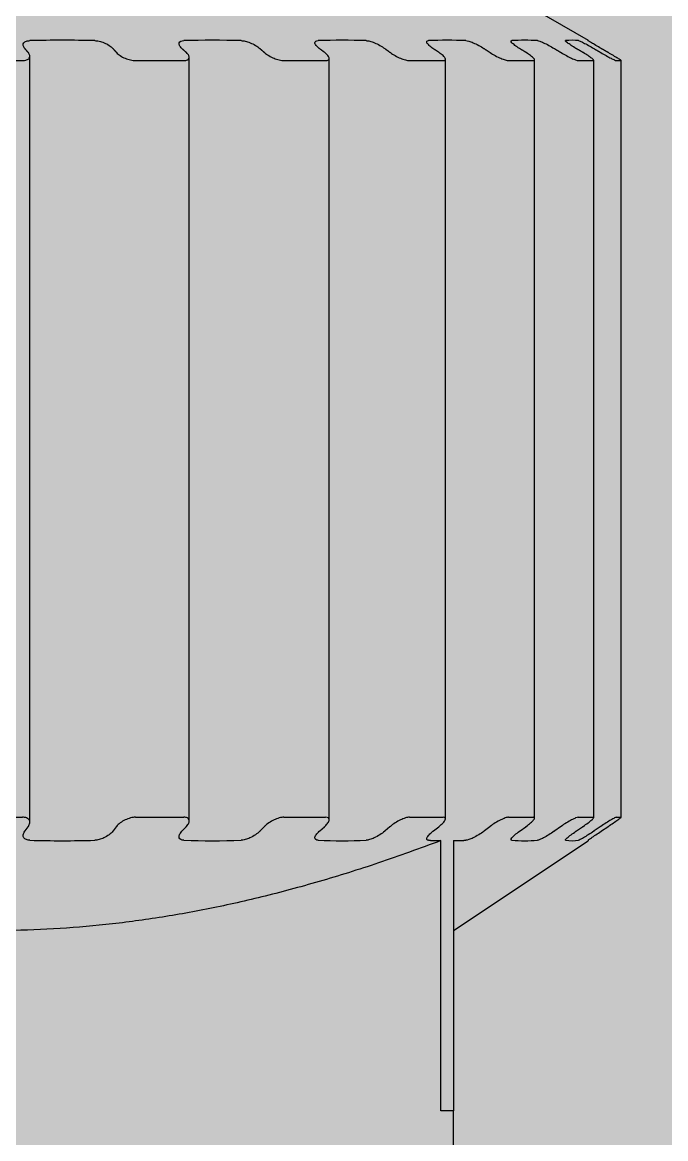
# Model space of a CAD drawing. Extents: x -18489 to 27370, y -8745 to 11880.
# Drawn here: x -16956.272 to -16955.326, y 2576.556 to 2578.197 of the extents above; entities that cross this region are included whole.
import ezdxf

# ---------------------------------------------------------------- set-up
doc = ezdxf.new("R2010")
doc.units = 0
doc.header["$LTSCALE"] = 100
for name, color, linetype in [('188K-SM-03-F10-MECH-EQ-Y2257103$0$0 Xref', 8, 'Continuous'), ('188K-SM-03-F10-MECH-EQ-Y2257103$0$M-EQU-FOUNDATION', 8, 'Continuous'), ('188K-SM-03-F10-MECH-EQ-Y2257103$0$Micron CUP L10 HVAC EQU$0$M-MECH-EQU', 136, 'Continuous'), ('188K-SM-03-F10-MECH-EQ-Y2257103$0$Micron CUP L10 HVAC EQU$0$M-PHASE1 AREA', 252, 'Continuous')]:
    doc.layers.add(name, color=color, linetype=linetype)
pattern_1 = [(50, (4473.52, 709.2), (54.6554, -4.78173), [5.715, -62.865]), (355, (4473.52, 709.2), (-10.57303, 57.31705), [4.572, -50.29218]), (100.45144, (4478.076, 708.8), (44.08237, 52.53533), [4.857, -53.42707]), (46.1842, (4473.52, 724.44), (81.32371, -12.6127), [8.5725, -94.2975]), (96.63556, (4480.3, 723.39), (71.22124, 74.22784), [7.2855, -80.14068]), (351.18415, (4473.52, 724.44), (71.22124, 74.22784), [6.858, -75.43792]), (21, (4481.14, 720.63), (45.48432, -30.67956), [5.715, -62.865]), (326, (4481.14, 720.63), (18.54061, 55.25639), [4.572, -50.292]), (71.45144, (4484.93, 718.07), (64.02493, 24.57683), [4.857, -53.42698]), (37.5, (4473.521, 709.2), (0.926581, 25.366512), [0, -49.6824, 0, -51.054, 0, -50.4825]), (7.5, (4473.52, 709.2), (20.0459, 30.054172), [0, -29.1084, 0, -48.5394, 0, -19.2405]), (327.5, (4456.529, 709.2), (40.677179, -1.718623), [0, -19.05, 0, -59.436, 0, -78.867]), (317.5, (4448.91, 709.2), (44.438754, 7.62795), [0, -24.765, 0, -39.4716, 0, -56.007])]

# ---------------------------------------------------------------- blocks, each defined once
blk = doc.blocks.new('188K-SM-03-F10-MECH-EQ-Y2257103$0$Micron CUP L10 HVAC EQU$0$A$C0c53ceb0')
at = {"layer": '188K-SM-03-F10-MECH-EQ-Y2257103$0$Micron CUP L10 HVAC EQU$0$M-PHASE1 AREA'}
for p, q in [((-8123.89249, 16608.10822), (-8122.91107, 16607.5416)), ((-8122.91107, 16607.53597), (-8122.91107, 16607.5416)), ((-8132.01783, 16607.24307), (-8131.23267, 16607.24307)), ((-8131.12219, 16596.04737), (-8131.12219, 16607.30628)), ((-8129.56808, 16607.24307), (-8128.85842, 16607.24307)), ((-8128.77762, 16596.06703), (-8128.77762, 16607.28926)), ((-8127.386, 16607.24307), (-8126.77341, 16607.24307)), ((-8126.71867, 16596.08426), (-8126.71867, 16607.27433)), ((-8125.53791, 16607.24307), (-8125.041, 16607.24307)), ((-8125.00791, 16596.09855), (-8125.00791, 16607.26195)), ((-8124.07995, 16607.24307), (-8123.71382, 16607.24307)), ((-8123.69732, 16596.10949), (-8123.69732, 16607.25248)), ((-8123.05642, 16607.24307), (-8122.8322, 16607.24307)), ((-8122.82672, 16596.11675), (-8122.82672, 16607.24619)), ((-8122.49843, 16607.24307), (-8122.42292, 16607.24307)), ((-8122.42256, 16596.12012), (-8122.42256, 16607.24328)), ((-8132.01783, 16596.12036), (-8131.23267, 16596.12036)), ((-8129.56808, 16596.12036), (-8128.85842, 16596.12036)), ((-8127.386, 16596.12036), (-8126.77341, 16596.12036)), ((-8125.53791, 16596.12036), (-8125.041, 16596.12036)), ((-8124.07995, 16596.12036), (-8123.71382, 16596.12036)), ((-8123.05642, 16596.12036), (-8122.8322, 16596.12036)), ((-8122.49843, 16596.12036), (-8122.42292, 16596.12036)), ((-8131.19341, 16595.92078), (-8131.14895, 16595.97999)), ((-8129.85123, 16595.97999), (-8129.89569, 16595.92078)), ((-8128.88151, 16595.92078), (-8128.82436, 16595.97999)), ((-8127.67645, 16595.97999), (-8127.73361, 16595.92078)), ((-8126.85815, 16595.92078), (-8126.79004, 16595.97999)), ((-8125.82684, 16595.97999), (-8125.89495, 16595.92078)), ((-8125.18481, 16595.92078), (-8125.10781, 16595.97999)), ((-8124.35857, 16595.97999), (-8124.43557, 16595.92078)), ((-8123.91234, 16595.92078), (-8123.82879, 16595.97999)), ((-8123.31628, 16595.97999), (-8123.39982, 16595.92078)), ((-8123.07939, 16595.92078), (-8122.99183, 16595.97999)), ((-8122.73162, 16595.97999), (-8122.81918, 16595.92078)), ((-8122.71127, 16595.92078), (-8122.62236, 16595.97999)), ((-8125.07497, 16591.80473), (-8125.07497, 16595.77637)), ((-8124.89148, 16595.77637), (-8124.89148, 16591.80473)), ((-8124.89148, 16594.45538), (-8122.91107, 16595.77565)), ((-8122.91107, 16595.78215), (-8122.91107, 16595.77565)), ((-8124.89148, 16591.80473), (-8125.07497, 16591.80473)), ((-8124.89148, 16582.34008), (-8124.89148, 16591.80473))]:
    blk.add_line(p, q, dxfattribs=at)
for centre, major_axis, ratio, start_param, end_param in [((-8130.64434, 16580.74125), (-0.00042, 26.80035), 0.8660254, 6.26266899, 6.30367459), ((-8128.43585, 16580.74125), (-0.00033, 26.80035), 0.76604444, 6.26267321, 6.30367881), ((-8126.52944, 16580.74125), (-0.00027, 26.80035), 0.64278761, 6.26267596, 6.30368156), ((-8124.98304, 16580.74125), (-0.00024, 26.80035), 0.5, 6.262678, 6.3036836), ((-8123.84363, 16580.74125), (-0.00022, 26.80035), 0.34202014, 6.26267967, 6.30368527), ((-8123.14584, 16580.74125), (-0.00021, 26.80035), 0.17364818, 6.26268113, 6.30368673), ((-8130.64433, 16618.98619), (-0.00048, -23.21054), 0.8660254, 6.25952879, 6.30687754), ((-8128.43583, 16618.98619), (-0.00037, -23.21054), 0.76604444, 6.25952322, 6.30687197), ((-8126.52942, 16618.98619), (-0.00031, -23.21054), 0.64278761, 6.25951958, 6.30686834), ((-8123.8436, 16618.98619), (-0.00025, -23.21054), 0.34202014, 6.25951468, 6.30686344), ((-8123.14581, 16618.98619), (-0.00024, -23.21054), 0.17364818, 6.25951275, 6.3068615)]:
    blk.add_ellipse(centre, major_axis=major_axis, ratio=ratio, start_param=start_param, end_param=end_param, dxfattribs=at)
for points, knots in [([(-8131.19341, 16607.41591), (-8131.19501, 16607.41776), (-8131.19654, 16607.4196), (-8131.19799, 16607.42142), (-8131.20948, 16607.43591), (-8131.21742, 16607.4515), (-8131.2217, 16607.48053), (-8131.21806, 16607.49398), (-8131.20183, 16607.51381), (-8131.18962, 16607.52207), (-8131.15824, 16607.53265), (-8131.13983, 16607.53548), (-8131.12028, 16607.53597)], [0.1289552603, 0.1289552603, 0.1289552603, 0.1289552603, 0.1300488787, 0.1300488787, 0.1300488787, 0.1387509732, 0.1387509732, 0.1474530678, 0.1474530678, 0.1548720794, 0.1548720794, 0.1615934291, 0.1615934291, 0.1615934291, 0.1615934291]), ([(-8130.16861, 16607.53597), (-8130.14902, 16607.53548), (-8130.12661, 16607.53265), (-8130.0787, 16607.52207), (-8130.05311, 16607.51381), (-8130.00414, 16607.49398), (-8129.97798, 16607.48053), (-8129.93302, 16607.4515), (-8129.91423, 16607.43591), (-8129.89895, 16607.41959), (-8129.89728, 16607.41775), (-8129.89628, 16607.41589)], [0.0329398741, 0.0329398741, 0.0329398741, 0.0329398741, 0.0396612238, 0.0396612238, 0.0470802354, 0.0470802354, 0.0557823299, 0.0557823299, 0.0644844245, 0.0644844245, 0.0655817402, 0.0655817402, 0.0655817402, 0.0655817402]), ([(-8128.88151, 16607.41591), (-8128.88357, 16607.41776), (-8128.88556, 16607.4196), (-8128.88747, 16607.42142), (-8128.90267, 16607.43591), (-8128.91505, 16607.4515), (-8128.9287, 16607.48053), (-8128.93001, 16607.49398), (-8128.92221, 16607.51381), (-8128.9141, 16607.52207), (-8128.88965, 16607.53265), (-8128.87417, 16607.53548), (-8128.85688, 16607.53597)], [0.1289552603, 0.1289552603, 0.1289552603, 0.1289552603, 0.1300488787, 0.1300488787, 0.1300488787, 0.1387509732, 0.1387509732, 0.1474530678, 0.1474530678, 0.1548720794, 0.1548720794, 0.1615934291, 0.1615934291, 0.1615934291, 0.1615934291]), ([(-8128.01509, 16607.53597), (-8127.99775, 16607.53548), (-8127.97712, 16607.53265), (-8127.93142, 16607.52207), (-8127.90611, 16607.51381), (-8127.85623, 16607.49398), (-8127.82858, 16607.48053), (-8127.77893, 16607.4515), (-8127.75695, 16607.43591), (-8127.73777, 16607.41959), (-8127.73566, 16607.41775), (-8127.73412, 16607.41589)], [0.0329398741, 0.0329398741, 0.0329398741, 0.0329398741, 0.0396612238, 0.0396612238, 0.0470802354, 0.0470802354, 0.0557823299, 0.0557823299, 0.0644844245, 0.0644844245, 0.0655817402, 0.0655817402, 0.0655817402, 0.0655817402]), ([(-8126.85815, 16607.41591), (-8126.86061, 16607.41776), (-8126.863, 16607.4196), (-8126.86532, 16607.42142), (-8126.88375, 16607.43591), (-8126.9002, 16607.4515), (-8126.92282, 16607.48053), (-8126.92902, 16607.49398), (-8126.92989, 16607.51381), (-8126.92612, 16607.52207), (-8126.90935, 16607.53265), (-8126.89727, 16607.53548), (-8126.88278, 16607.53597)], [0.1289552603, 0.1289552603, 0.1289552603, 0.1289552603, 0.1300488787, 0.1300488787, 0.1300488787, 0.1387509732, 0.1387509732, 0.1474530678, 0.1474530678, 0.1548720794, 0.1548720794, 0.1615934291, 0.1615934291, 0.1615934291, 0.1615934291]), ([(-8126.17643, 16607.53597), (-8126.16187, 16607.53548), (-8126.14365, 16607.53265), (-8126.10156, 16607.52207), (-8126.07728, 16607.51381), (-8126.02801, 16607.49398), (-8125.9997, 16607.48053), (-8125.94688, 16607.4515), (-8125.92238, 16607.43591), (-8125.89989, 16607.41959), (-8125.89739, 16607.41775), (-8125.89537, 16607.41589)], [0.0329398741, 0.0329398741, 0.0329398741, 0.0329398741, 0.0396612238, 0.0396612238, 0.0470802354, 0.0470802354, 0.0557823299, 0.0557823299, 0.0644844245, 0.0644844245, 0.0655817402, 0.0655817402, 0.0655817402, 0.0655817402]), ([(-8125.18481, 16607.41591), (-8125.18759, 16607.41776), (-8125.19031, 16607.4196), (-8125.19297, 16607.42142), (-8125.21408, 16607.43591), (-8125.23409, 16607.4515), (-8125.26499, 16607.48053), (-8125.2759, 16607.49398), (-8125.28542, 16607.51381), (-8125.2861, 16607.52207), (-8125.27752, 16607.53265), (-8125.2692, 16607.53548), (-8125.25794, 16607.53597)], [0.1289552603, 0.1289552603, 0.1289552603, 0.1289552603, 0.1300488787, 0.1300488787, 0.1300488787, 0.1387509732, 0.1387509732, 0.1474530678, 0.1474530678, 0.1548720794, 0.1548720794, 0.1615934291, 0.1615934291, 0.1615934291, 0.1615934291]), ([(-8124.7085, 16607.53597), (-8124.69716, 16607.53548), (-8124.68191, 16607.53265), (-8124.64471, 16607.52207), (-8124.62221, 16607.51381), (-8124.57504, 16607.49398), (-8124.54693, 16607.48053), (-8124.49254, 16607.4515), (-8124.46626, 16607.43591), (-8124.44114, 16607.41959), (-8124.43834, 16607.41775), (-8124.43589, 16607.41589)], [0.0329398741, 0.0329398741, 0.0329398741, 0.0329398741, 0.0396612238, 0.0396612238, 0.0470802354, 0.0470802354, 0.0557823299, 0.0557823299, 0.0644844245, 0.0644844245, 0.0655817402, 0.0655817402, 0.0655817402, 0.0655817402]), ([(-8123.91234, 16607.41591), (-8123.91535, 16607.41776), (-8123.91832, 16607.4196), (-8123.92123, 16607.42142), (-8123.94437, 16607.43591), (-8123.96735, 16607.4515), (-8124.00559, 16607.48053), (-8124.02087, 16607.49398), (-8124.03875, 16607.51381), (-8124.04387, 16607.52207), (-8124.04374, 16607.53265), (-8124.03944, 16607.53548), (-8124.03175, 16607.53597)], [0.1289552603, 0.1289552603, 0.1289552603, 0.1289552603, 0.1300488787, 0.1300488787, 0.1300488787, 0.1387509732, 0.1387509732, 0.1474530678, 0.1474530678, 0.1548720794, 0.1548720794, 0.1615934291, 0.1615934291, 0.1615934291, 0.1615934291]), ([(-8123.65591, 16607.53597), (-8123.64814, 16607.53548), (-8123.63632, 16607.53265), (-8123.60513, 16607.52207), (-8123.58509, 16607.51381), (-8123.54145, 16607.49398), (-8123.51441, 16607.48053), (-8123.4601, 16607.4515), (-8123.43284, 16607.43591), (-8123.40585, 16607.41959), (-8123.40282, 16607.41775), (-8123.40003, 16607.41589)], [0.0329398741, 0.0329398741, 0.0329398741, 0.0329398741, 0.0396612238, 0.0396612238, 0.0470802354, 0.0470802354, 0.0557823299, 0.0557823299, 0.0644844245, 0.0644844245, 0.0655817402, 0.0655817402, 0.0655817402, 0.0655817402]), ([(-8123.07939, 16607.41591), (-8123.08255, 16607.41776), (-8123.08567, 16607.4196), (-8123.08875, 16607.42142), (-8123.11323, 16607.43591), (-8123.13846, 16607.4515), (-8123.18288, 16607.48053), (-8123.20207, 16607.49398), (-8123.22777, 16607.51381), (-8123.23716, 16607.52207), (-8123.24549, 16607.53265), (-8123.24533, 16607.53548), (-8123.24145, 16607.53597)], [0.1289552603, 0.1289552603, 0.1289552603, 0.1289552603, 0.1300488787, 0.1300488787, 0.1300488787, 0.1387509732, 0.1387509732, 0.1474530678, 0.1474530678, 0.1548720794, 0.1548720794, 0.1615934291, 0.1615934291, 0.1615934291, 0.1615934291]), ([(-8123.05063, 16607.53597), (-8123.04667, 16607.53548), (-8123.03863, 16607.53265), (-8123.01441, 16607.52207), (-8122.99744, 16607.51381), (-8122.95866, 16607.49398), (-8122.9335, 16607.48053), (-8122.88092, 16607.4515), (-8122.85351, 16607.43591), (-8122.82548, 16607.41959), (-8122.82232, 16607.41775), (-8122.81927, 16607.41589)], [0.0329398741, 0.0329398741, 0.0329398741, 0.0329398741, 0.0396612238, 0.0396612238, 0.0470802354, 0.0470802354, 0.0557823299, 0.0557823299, 0.0644844245, 0.0644844245, 0.0655817402, 0.0655817402, 0.0655817402, 0.0655817402]), ([(-8122.71127, 16607.41591), (-8122.71448, 16607.41776), (-8122.71767, 16607.4196), (-8122.72082, 16607.42142), (-8122.74589, 16607.43591), (-8122.77261, 16607.4515), (-8122.82186, 16607.48053), (-8122.84438, 16607.49398), (-8122.87711, 16607.51381), (-8122.8905, 16607.52207), (-8122.90702, 16607.53265), (-8122.91102, 16607.53548), (-8122.91107, 16607.53597)], [0.1289552603, 0.1289552603, 0.1289552603, 0.1289552603, 0.1300488787, 0.1300488787, 0.1300488787, 0.1387509732, 0.1387509732, 0.1474530678, 0.1474530678, 0.1548720794, 0.1548720794, 0.1615934291, 0.1615934291, 0.1615934291, 0.1615934291]), ([(-8131.23267, 16607.24307), (-8131.20927, 16607.24307), (-8131.18714, 16607.24618), (-8131.15231, 16607.25823), (-8131.13958, 16607.26715), (-8131.12388, 16607.28773), (-8131.12063, 16607.30104), (-8131.12524, 16607.32964), (-8131.13312, 16607.34494), (-8131.14585, 16607.36097), (-8131.14737, 16607.3628), (-8131.14958, 16607.36463)], [-0.0972684785, -0.0972684785, -0.0972684785, -0.0972684785, -0.0894142056, -0.0894142056, -0.0815599327, -0.0815599327, -0.0730240089, -0.0730240089, -0.0644880851, -0.0644880851, -0.0633980576, -0.0633980576, -0.0633980576, -0.0633980576]), ([(-8129.85123, 16607.36463), (-8129.84963, 16607.36279), (-8129.84799, 16607.36096), (-8129.83298, 16607.34494), (-8129.81462, 16607.32964), (-8129.77073, 16607.30104), (-8129.74521, 16607.28773), (-8129.69575, 16607.26715), (-8129.66876, 16607.25823), (-8129.61583, 16607.24618), (-8129.5899, 16607.24307), (-8129.56808, 16607.24307)], [-0.0666479464, -0.0666479464, -0.0666479464, -0.0666479464, -0.0655607867, -0.0655607867, -0.057024863, -0.057024863, -0.0484889392, -0.0484889392, -0.0406346663, -0.0406346663, -0.0327803934, -0.0327803934, -0.0327803934, -0.0327803934]), ([(-8128.85842, 16607.24307), (-8128.83741, 16607.24307), (-8128.8186, 16607.24618), (-8128.79141, 16607.25823), (-8128.78301, 16607.26715), (-8128.7759, 16607.28773), (-8128.77748, 16607.30104), (-8128.79128, 16607.32964), (-8128.80352, 16607.34494), (-8128.82034, 16607.36097), (-8128.82232, 16607.3628), (-8128.82492, 16607.36463)], [-0.0972684785, -0.0972684785, -0.0972684785, -0.0972684785, -0.0894142056, -0.0894142056, -0.0815599327, -0.0815599327, -0.0730240089, -0.0730240089, -0.0644880851, -0.0644880851, -0.0633980576, -0.0633980576, -0.0633980576, -0.0633980576]), ([(-8127.67645, 16607.36463), (-8127.6744, 16607.36279), (-8127.67231, 16607.36096), (-8127.65348, 16607.34494), (-8127.63198, 16607.32964), (-8127.58342, 16607.30104), (-8127.55639, 16607.28773), (-8127.50587, 16607.26715), (-8127.47913, 16607.25823), (-8127.42869, 16607.24618), (-8127.40499, 16607.24307), (-8127.386, 16607.24307)], [-0.0666479464, -0.0666479464, -0.0666479464, -0.0666479464, -0.0655607867, -0.0655607867, -0.057024863, -0.057024863, -0.0484889392, -0.0484889392, -0.0406346663, -0.0406346663, -0.0327803934, -0.0327803934, -0.0327803934, -0.0327803934]), ([(-8126.77341, 16607.24307), (-8126.75543, 16607.24307), (-8126.7405, 16607.24618), (-8126.72179, 16607.25823), (-8126.71797, 16607.26715), (-8126.71966, 16607.28773), (-8126.72604, 16607.30104), (-8126.74861, 16607.32964), (-8126.76483, 16607.34494), (-8126.78523, 16607.36097), (-8126.78761, 16607.3628), (-8126.79052, 16607.36463)], [-0.0972684785, -0.0972684785, -0.0972684785, -0.0972684785, -0.0894142056, -0.0894142056, -0.0815599327, -0.0815599327, -0.0730240089, -0.0730240089, -0.0644880851, -0.0644880851, -0.0633980576, -0.0633980576, -0.0633980576, -0.0633980576]), ([(-8125.82684, 16607.36463), (-8125.82439, 16607.36279), (-8125.82192, 16607.36096), (-8125.79984, 16607.34494), (-8125.77584, 16607.32964), (-8125.7241, 16607.30104), (-8125.69637, 16607.28773), (-8125.64633, 16607.26715), (-8125.62066, 16607.25823), (-8125.57423, 16607.24618), (-8125.55349, 16607.24307), (-8125.53791, 16607.24307)], [-0.0666479464, -0.0666479464, -0.0666479464, -0.0666479464, -0.0655607867, -0.0655607867, -0.057024863, -0.057024863, -0.0484889392, -0.0484889392, -0.0406346663, -0.0406346663, -0.0327803934, -0.0327803934, -0.0327803934, -0.0327803934]), ([(-8125.041, 16607.24307), (-8125.02659, 16607.24307), (-8125.016, 16607.24618), (-8125.00633, 16607.25823), (-8125.00722, 16607.26715), (-8125.01765, 16607.28773), (-8125.02863, 16607.30104), (-8125.05929, 16607.32964), (-8125.079, 16607.34494), (-8125.10235, 16607.36097), (-8125.10507, 16607.3628), (-8125.10819, 16607.36463)], [-0.0972684785, -0.0972684785, -0.0972684785, -0.0972684785, -0.0894142056, -0.0894142056, -0.0815599327, -0.0815599327, -0.0730240089, -0.0730240089, -0.0644880851, -0.0644880851, -0.0633980576, -0.0633980576, -0.0633980576, -0.0633980576]), ([(-8124.35857, 16607.36463), (-8124.35581, 16607.36279), (-8124.35303, 16607.36096), (-8124.32836, 16607.34494), (-8124.30261, 16607.32964), (-8124.24926, 16607.30104), (-8124.22168, 16607.28773), (-8124.17362, 16607.26715), (-8124.14981, 16607.25823), (-8124.1088, 16607.24618), (-8124.09164, 16607.24307), (-8124.07995, 16607.24307)], [-0.0666479464, -0.0666479464, -0.0666479464, -0.0666479464, -0.0655607867, -0.0655607867, -0.057024863, -0.057024863, -0.0484889392, -0.0484889392, -0.0406346663, -0.0406346663, -0.0327803934, -0.0327803934, -0.0327803934, -0.0327803934]), ([(-8123.71382, 16607.24307), (-8123.70341, 16607.24307), (-8123.69749, 16607.24618), (-8123.69716, 16607.25823), (-8123.70272, 16607.26715), (-8123.72159, 16607.28773), (-8123.73683, 16607.30104), (-8123.77465, 16607.32964), (-8123.79724, 16607.34494), (-8123.82285, 16607.36097), (-8123.8258, 16607.3628), (-8123.82906, 16607.36463)], [-0.0972684785, -0.0972684785, -0.0972684785, -0.0972684785, -0.0894142056, -0.0894142056, -0.0815599327, -0.0815599327, -0.0730240089, -0.0730240089, -0.0644880851, -0.0644880851, -0.0633980576, -0.0633980576, -0.0633980576, -0.0633980576]), ([(-8123.31628, 16607.36463), (-8123.31328, 16607.36279), (-8123.31028, 16607.36096), (-8123.28378, 16607.34494), (-8123.25704, 16607.32964), (-8123.20371, 16607.30104), (-8123.17711, 16607.28773), (-8123.13251, 16607.26715), (-8123.11126, 16607.25823), (-8123.07693, 16607.24618), (-8123.06387, 16607.24307), (-8123.05642, 16607.24307)], [-0.0666479464, -0.0666479464, -0.0666479464, -0.0666479464, -0.0655607867, -0.0655607867, -0.057024863, -0.057024863, -0.0484889392, -0.0484889392, -0.0406346663, -0.0406346663, -0.0327803934, -0.0327803934, -0.0327803934, -0.0327803934]), ([(-8122.8322, 16607.24307), (-8122.82612, 16607.24307), (-8122.82504, 16607.24618), (-8122.83406, 16607.25823), (-8122.84412, 16607.26715), (-8122.87084, 16607.28773), (-8122.88988, 16607.30104), (-8122.93371, 16607.32964), (-8122.95851, 16607.34494), (-8122.98559, 16607.36097), (-8122.9887, 16607.3628), (-8122.99198, 16607.36463)], [-0.0972684785, -0.0972684785, -0.0972684785, -0.0972684785, -0.0894142056, -0.0894142056, -0.0815599327, -0.0815599327, -0.0730240089, -0.0730240089, -0.0644880851, -0.0644880851, -0.0633980576, -0.0633980576, -0.0633980576, -0.0633980576]), ([(-8122.73162, 16607.36463), (-8122.72847, 16607.36279), (-8122.72534, 16607.36096), (-8122.69782, 16607.34494), (-8122.67092, 16607.32964), (-8122.61921, 16607.30104), (-8122.5944, 16607.28773), (-8122.55462, 16607.26715), (-8122.53659, 16607.25823), (-8122.50997, 16607.24618), (-8122.50141, 16607.24307), (-8122.49843, 16607.24307)], [-0.0666479464, -0.0666479464, -0.0666479464, -0.0666479464, -0.0655607867, -0.0655607867, -0.057024863, -0.057024863, -0.0484889392, -0.0484889392, -0.0406346663, -0.0406346663, -0.0327803934, -0.0327803934, -0.0327803934, -0.0327803934]), ([(-8122.42292, 16607.24307), (-8122.42135, 16607.24307), (-8122.42515, 16607.24618), (-8122.44324, 16607.25823), (-8122.4575, 16607.26715), (-8122.49127, 16607.28773), (-8122.51353, 16607.30104), (-8122.56204, 16607.32964), (-8122.58828, 16607.34494), (-8122.61601, 16607.36097), (-8122.61919, 16607.3628), (-8122.62239, 16607.36463)], [-0.0972684785, -0.0972684785, -0.0972684785, -0.0972684785, -0.0894142056, -0.0894142056, -0.0815599327, -0.0815599327, -0.0730240089, -0.0730240089, -0.0644880851, -0.0644880851, -0.0633980576, -0.0633980576, -0.0633980576, -0.0633980576]), ([(-8131.14895, 16595.97999), (-8131.14736, 16595.98212), (-8131.14584, 16595.98423), (-8131.1332, 16596.00262), (-8131.1253, 16596.02021), (-8131.12062, 16596.05323), (-8131.1238, 16596.06866), (-8131.13948, 16596.09242), (-8131.15206, 16596.10271), (-8131.18682, 16596.11669), (-8131.20903, 16596.12036), (-8131.23267, 16596.12036)], [-0.0681852529, -0.0681852529, -0.0681852529, -0.0681852529, -0.0670539463, -0.0670539463, -0.058228102, -0.058228102, -0.0494022577, -0.0494022577, -0.0414646154, -0.0414646154, -0.0335269732, -0.0335269732, -0.0335269732, -0.0335269732]), ([(-8129.56808, 16596.12036), (-8129.59013, 16596.12036), (-8129.61624, 16596.11669), (-8129.6692, 16596.10271), (-8129.69605, 16596.09242), (-8129.74548, 16596.06866), (-8129.77103, 16596.05323), (-8129.81483, 16596.02021), (-8129.83307, 16596.00262), (-8129.84798, 16595.98423), (-8129.84963, 16595.98212), (-8129.85123, 16595.97999)], [-0.0994872627, -0.0994872627, -0.0994872627, -0.0994872627, -0.0915496204, -0.0915496204, -0.0836119781, -0.0836119781, -0.0747861338, -0.0747861338, -0.0659602895, -0.0659602895, -0.0648289829, -0.0648289829, -0.0648289829, -0.0648289829]), ([(-8128.82436, 16595.97999), (-8128.82231, 16595.98212), (-8128.82033, 16595.98423), (-8128.80362, 16596.00262), (-8128.7914, 16596.02021), (-8128.77753, 16596.05323), (-8128.77586, 16596.06866), (-8128.78296, 16596.09242), (-8128.79124, 16596.10271), (-8128.81833, 16596.11669), (-8128.83719, 16596.12036), (-8128.85842, 16596.12036)], [-0.0681852529, -0.0681852529, -0.0681852529, -0.0681852529, -0.0670539463, -0.0670539463, -0.058228102, -0.058228102, -0.0494022577, -0.0494022577, -0.0414646154, -0.0414646154, -0.0335269732, -0.0335269732, -0.0335269732, -0.0335269732]), ([(-8127.386, 16596.12036), (-8127.40519, 16596.12036), (-8127.42907, 16596.11669), (-8127.47957, 16596.10271), (-8127.50617, 16596.09242), (-8127.55666, 16596.06866), (-8127.58375, 16596.05323), (-8127.63222, 16596.02021), (-8127.65359, 16596.00262), (-8127.67231, 16595.98423), (-8127.6744, 16595.98212), (-8127.67645, 16595.97999)], [-0.0994872627, -0.0994872627, -0.0994872627, -0.0994872627, -0.0915496204, -0.0915496204, -0.0836119781, -0.0836119781, -0.0747861338, -0.0747861338, -0.0659602895, -0.0659602895, -0.0648289829, -0.0648289829, -0.0648289829, -0.0648289829]), ([(-8126.79004, 16595.97999), (-8126.7876, 16595.98212), (-8126.78522, 16595.98423), (-8126.76495, 16596.00262), (-8126.74877, 16596.02021), (-8126.72614, 16596.05323), (-8126.71967, 16596.06866), (-8126.71798, 16596.09242), (-8126.72169, 16596.10271), (-8126.7403, 16596.11669), (-8126.75524, 16596.12036), (-8126.77341, 16596.12036)], [-0.0681852529, -0.0681852529, -0.0681852529, -0.0681852529, -0.0670539463, -0.0670539463, -0.058228102, -0.058228102, -0.0494022577, -0.0494022577, -0.0414646154, -0.0414646154, -0.0335269732, -0.0335269732, -0.0335269732, -0.0335269732]), ([(-8125.53791, 16596.12036), (-8125.55365, 16596.12036), (-8125.57457, 16596.11669), (-8125.62107, 16596.10271), (-8125.64663, 16596.09242), (-8125.69664, 16596.06866), (-8125.72444, 16596.05323), (-8125.77611, 16596.02021), (-8125.79996, 16596.00262), (-8125.82192, 16595.98423), (-8125.82439, 16595.98212), (-8125.82684, 16595.97999)], [-0.0994872627, -0.0994872627, -0.0994872627, -0.0994872627, -0.0915496204, -0.0915496204, -0.0836119781, -0.0836119781, -0.0747861338, -0.0747861338, -0.0659602895, -0.0659602895, -0.0648289829, -0.0648289829, -0.0648289829, -0.0648289829]), ([(-8125.10781, 16595.97999), (-8125.10505, 16595.98212), (-8125.10235, 16595.98423), (-8125.07914, 16596.00262), (-8125.05949, 16596.02021), (-8125.02879, 16596.05323), (-8125.01771, 16596.06866), (-8125.00728, 16596.09242), (-8125.00631, 16596.10271), (-8125.01587, 16596.11669), (-8125.02643, 16596.12036), (-8125.041, 16596.12036)], [-0.0681852529, -0.0681852529, -0.0681852529, -0.0681852529, -0.0670539463, -0.0670539463, -0.058228102, -0.058228102, -0.0494022577, -0.0494022577, -0.0414646154, -0.0414646154, -0.0335269732, -0.0335269732, -0.0335269732, -0.0335269732]), ([(-8124.07995, 16596.12036), (-8124.09176, 16596.12036), (-8124.10909, 16596.11669), (-8124.15018, 16596.10271), (-8124.17391, 16596.09242), (-8124.22193, 16596.06866), (-8124.2496, 16596.05323), (-8124.30289, 16596.02021), (-8124.32851, 16596.00262), (-8124.35303, 16595.98423), (-8124.35581, 16595.98212), (-8124.35857, 16595.97999)], [-0.0994872627, -0.0994872627, -0.0994872627, -0.0994872627, -0.0915496204, -0.0915496204, -0.0836119781, -0.0836119781, -0.0747861338, -0.0747861338, -0.0659602895, -0.0659602895, -0.0648289829, -0.0648289829, -0.0648289829, -0.0648289829]), ([(-8123.82879, 16595.97999), (-8123.82579, 16595.98212), (-8123.82284, 16595.98423), (-8123.79739, 16596.00262), (-8123.77488, 16596.02021), (-8123.73704, 16596.05323), (-8123.72169, 16596.06866), (-8123.70283, 16596.09242), (-8123.69722, 16596.10271), (-8123.69743, 16596.11669), (-8123.7033, 16596.12036), (-8123.71382, 16596.12036)], [-0.0681852529, -0.0681852529, -0.0681852529, -0.0681852529, -0.0670539463, -0.0670539463, -0.058228102, -0.058228102, -0.0494022577, -0.0494022577, -0.0414646154, -0.0414646154, -0.0335269732, -0.0335269732, -0.0335269732, -0.0335269732]), ([(-8123.05642, 16596.12036), (-8123.06395, 16596.12036), (-8123.07716, 16596.11669), (-8123.11159, 16596.10271), (-8123.13278, 16596.09242), (-8123.17735, 16596.06866), (-8123.20404, 16596.05323), (-8123.25733, 16596.02021), (-8123.28393, 16596.00262), (-8123.31028, 16595.98423), (-8123.31327, 16595.98212), (-8123.31628, 16595.97999)], [-0.0994872627, -0.0994872627, -0.0994872627, -0.0994872627, -0.0915496204, -0.0915496204, -0.0836119781, -0.0836119781, -0.0747861338, -0.0747861338, -0.0659602895, -0.0659602895, -0.064828983, -0.064828983, -0.064828983, -0.064828983]), ([(-8122.99183, 16595.97999), (-8122.98868, 16595.98212), (-8122.98558, 16595.98423), (-8122.95867, 16596.00262), (-8122.93397, 16596.02021), (-8122.89014, 16596.05323), (-8122.87099, 16596.06866), (-8122.84428, 16596.09242), (-8122.83419, 16596.10271), (-8122.82505, 16596.11669), (-8122.82605, 16596.12036), (-8122.8322, 16596.12036)], [-0.0681852529, -0.0681852529, -0.0681852529, -0.0681852529, -0.0670539463, -0.0670539463, -0.058228102, -0.058228102, -0.0494022577, -0.0494022577, -0.0414646154, -0.0414646154, -0.0335269732, -0.0335269732, -0.0335269732, -0.0335269732]), ([(-8122.49843, 16596.12036), (-8122.50145, 16596.12036), (-8122.51014, 16596.11669), (-8122.53686, 16596.10271), (-8122.55485, 16596.09242), (-8122.59462, 16596.06866), (-8122.61953, 16596.05323), (-8122.6712, 16596.02021), (-8122.69798, 16596.00262), (-8122.72534, 16595.98423), (-8122.72847, 16595.98212), (-8122.73162, 16595.97999)], [-0.0994872627, -0.0994872627, -0.0994872627, -0.0994872627, -0.0915496204, -0.0915496204, -0.0836119781, -0.0836119781, -0.0747861338, -0.0747861338, -0.0659602895, -0.0659602895, -0.0648289829, -0.0648289829, -0.0648289829, -0.0648289829]), ([(-8122.62236, 16595.97999), (-8122.61917, 16595.98212), (-8122.616, 16595.98423), (-8122.58845, 16596.00262), (-8122.56231, 16596.02021), (-8122.51382, 16596.05323), (-8122.49145, 16596.06866), (-8122.45771, 16596.09242), (-8122.44344, 16596.10271), (-8122.42524, 16596.11669), (-8122.42133, 16596.12036), (-8122.42292, 16596.12036)], [-0.0681852529, -0.0681852529, -0.0681852529, -0.0681852529, -0.0670539463, -0.0670539463, -0.058228102, -0.058228102, -0.0494022577, -0.0494022577, -0.0414646154, -0.0414646154, -0.0335269732, -0.0335269732, -0.0335269732, -0.0335269732]), ([(-8131.12028, 16595.78215), (-8131.13978, 16595.78272), (-8131.15807, 16595.78596), (-8131.18923, 16595.798), (-8131.20131, 16595.80734), (-8131.21795, 16595.83009), (-8131.22169, 16595.84579), (-8131.21749, 16595.87956), (-8131.20951, 16595.89764), (-8131.19799, 16595.91442), (-8131.19654, 16595.91652), (-8131.19501, 16595.91864), (-8131.19341, 16595.92078)], [0.1007338772, 0.1007338772, 0.1007338772, 0.1007338772, 0.1074438468, 0.1074438468, 0.1148517392, 0.1148517392, 0.1239329907, 0.1239329907, 0.1330142421, 0.1330142421, 0.1330142421, 0.1341521237, 0.1341521237, 0.1341521237, 0.1341521237]), ([(-8129.89569, 16595.92078), (-8129.8973, 16595.91864), (-8129.89895, 16595.91652), (-8129.91426, 16595.89764), (-8129.93313, 16595.87956), (-8129.97854, 16595.84579), (-8130.00505, 16595.83009), (-8130.05418, 16595.80734), (-8130.07937, 16595.798), (-8130.12679, 16595.78596), (-8130.14907, 16595.78272), (-8130.16861, 16595.78215)], [0.0659197851, 0.0659197851, 0.0659197851, 0.0659197851, 0.0670576667, 0.0670576667, 0.0761389182, 0.0761389182, 0.0852201696, 0.0852201696, 0.092628062, 0.092628062, 0.0993380316, 0.0993380316, 0.0993380316, 0.0993380316]), ([(-8128.85688, 16595.78215), (-8128.87412, 16595.78272), (-8128.88951, 16595.78596), (-8128.91381, 16595.798), (-8128.92186, 16595.80734), (-8128.93006, 16595.83009), (-8128.92881, 16595.84579), (-8128.91515, 16595.87956), (-8128.90271, 16595.89764), (-8128.88747, 16595.91442), (-8128.88556, 16595.91652), (-8128.88357, 16595.91864), (-8128.88151, 16595.92078)], [0.1007338772, 0.1007338772, 0.1007338772, 0.1007338772, 0.1074438468, 0.1074438468, 0.1148517392, 0.1148517392, 0.1239329907, 0.1239329907, 0.1330142421, 0.1330142421, 0.1330142421, 0.1341521237, 0.1341521237, 0.1341521237, 0.1341521237]), ([(-8127.73361, 16595.92078), (-8127.73567, 16595.91864), (-8127.73778, 16595.91652), (-8127.75699, 16595.89764), (-8127.77907, 16595.87956), (-8127.82918, 16595.84579), (-8127.85719, 16595.83009), (-8127.90716, 16595.80734), (-8127.93208, 16595.798), (-8127.97728, 16595.78596), (-8127.99779, 16595.78272), (-8128.01509, 16595.78215)], [0.0659197851, 0.0659197851, 0.0659197851, 0.0659197851, 0.0670576667, 0.0670576667, 0.0761389182, 0.0761389182, 0.0852201696, 0.0852201696, 0.092628062, 0.092628062, 0.0993380316, 0.0993380316, 0.0993380316, 0.0993380316]), ([(-8126.88278, 16595.78215), (-8126.89723, 16595.78272), (-8126.90924, 16595.78596), (-8126.92594, 16595.798), (-8126.92973, 16595.80734), (-8126.92924, 16595.83009), (-8126.92303, 16595.84579), (-8126.90032, 16595.87956), (-8126.8838, 16595.89764), (-8126.86532, 16595.91442), (-8126.863, 16595.91652), (-8126.86061, 16595.91864), (-8126.85815, 16595.92078)], [0.1007338772, 0.1007338772, 0.1007338772, 0.1007338772, 0.1074438468, 0.1074438468, 0.1148517392, 0.1148517392, 0.1239329907, 0.1239329907, 0.1330142421, 0.1330142421, 0.1330142421, 0.1341521237, 0.1341521237, 0.1341521237, 0.1341521237]), ([(-8125.89495, 16595.92078), (-8125.89741, 16595.91864), (-8125.8999, 16595.91652), (-8125.92243, 16595.89764), (-8125.94704, 16595.87956), (-8126.00033, 16595.84579), (-8126.029, 16595.83009), (-8126.0783, 16595.80734), (-8126.10218, 16595.798), (-8126.14379, 16595.78596), (-8126.1619, 16595.78272), (-8126.17643, 16595.78215)], [0.0659197851, 0.0659197851, 0.0659197851, 0.0659197851, 0.0670576667, 0.0670576667, 0.0761389182, 0.0761389182, 0.0852201696, 0.0852201696, 0.092628062, 0.092628062, 0.0993380316, 0.0993380316, 0.0993380316, 0.0993380316]), ([(-8125.25794, 16595.78215), (-8125.26918, 16595.78272), (-8125.27744, 16595.78596), (-8125.28604, 16595.798), (-8125.28544, 16595.80734), (-8125.27629, 16595.83009), (-8125.2653, 16595.84579), (-8125.23424, 16595.87956), (-8125.21413, 16595.89764), (-8125.19297, 16595.91442), (-8125.19031, 16595.91652), (-8125.18759, 16595.91864), (-8125.18481, 16595.92078)], [0.1007338772, 0.1007338772, 0.1007338772, 0.1007338772, 0.1074438468, 0.1074438468, 0.1148517392, 0.1148517392, 0.1239329907, 0.1239329907, 0.1330142421, 0.1330142421, 0.1330142421, 0.1341521237, 0.1341521237, 0.1341521237, 0.1341521237]), ([(-8124.43557, 16595.92078), (-8124.43836, 16595.91864), (-8124.44115, 16595.91652), (-8124.46632, 16595.89764), (-8124.49271, 16595.87956), (-8124.54757, 16595.84579), (-8124.57602, 16595.83009), (-8124.62314, 16595.80734), (-8124.64526, 16595.798), (-8124.68203, 16595.78596), (-8124.69719, 16595.78272), (-8124.7085, 16595.78215)], [0.0659197851, 0.0659197851, 0.0659197851, 0.0659197851, 0.0670576667, 0.0670576667, 0.0761389182, 0.0761389182, 0.0852201696, 0.0852201696, 0.092628062, 0.092628062, 0.0993380316, 0.0993380316, 0.0993380316, 0.0993380316]), ([(-8124.03175, 16595.78215), (-8124.03942, 16595.78272), (-8124.04369, 16595.78596), (-8124.04392, 16595.798), (-8124.03896, 16595.80734), (-8124.02141, 16595.83009), (-8124.00599, 16595.84579), (-8123.96751, 16595.87956), (-8123.94444, 16595.89764), (-8123.92123, 16595.91442), (-8123.91832, 16595.91652), (-8123.91535, 16595.91864), (-8123.91234, 16595.92078)], [0.1007338772, 0.1007338772, 0.1007338772, 0.1007338772, 0.1074438468, 0.1074438468, 0.1148517392, 0.1148517392, 0.1239329907, 0.1239329907, 0.1330142421, 0.1330142421, 0.1330142421, 0.1341521237, 0.1341521237, 0.1341521237, 0.1341521237]), ([(-8123.39982, 16595.92078), (-8123.40285, 16595.91864), (-8123.40586, 16595.91652), (-8123.4329, 16595.89764), (-8123.46028, 16595.87956), (-8123.51503, 16595.84579), (-8123.5424, 16595.83009), (-8123.58592, 16595.80734), (-8123.6056, 16595.798), (-8123.6364, 16595.78596), (-8123.64815, 16595.78272), (-8123.65591, 16595.78215)], [0.0659197851, 0.0659197851, 0.0659197851, 0.0659197851, 0.0670576667, 0.0670576667, 0.0761389182, 0.0761389182, 0.0852201696, 0.0852201696, 0.092628062, 0.092628062, 0.0993380316, 0.0993380316, 0.0993380316, 0.0993380316]), ([(-8123.24145, 16595.78215), (-8123.24532, 16595.78272), (-8123.24547, 16595.78596), (-8123.23733, 16595.798), (-8123.22815, 16595.80734), (-8123.20275, 16595.83009), (-8123.18336, 16595.84579), (-8123.13864, 16595.87956), (-8123.11329, 16595.89764), (-8123.08875, 16595.91442), (-8123.08567, 16595.91652), (-8123.08255, 16595.91864), (-8123.07939, 16595.92078)], [0.1007338772, 0.1007338772, 0.1007338772, 0.1007338772, 0.1074438468, 0.1074438468, 0.1148517392, 0.1148517392, 0.1239329907, 0.1239329907, 0.1330142421, 0.1330142421, 0.1330142421, 0.1341521237, 0.1341521237, 0.1341521237, 0.1341521237]), ([(-8122.81918, 16595.92078), (-8122.82234, 16595.91864), (-8122.82549, 16595.91652), (-8122.85358, 16595.89764), (-8122.88111, 16595.87956), (-8122.93409, 16595.84579), (-8122.95955, 16595.83009), (-8122.99814, 16595.80734), (-8123.01479, 16595.798), (-8123.03868, 16595.78596), (-8123.04667, 16595.78272), (-8123.05063, 16595.78215)], [0.0659197851, 0.0659197851, 0.0659197851, 0.0659197851, 0.0670576667, 0.0670576667, 0.0761389182, 0.0761389182, 0.0852201696, 0.0852201696, 0.092628062, 0.092628062, 0.0993380316, 0.0993380316, 0.0993380316, 0.0993380316]), ([(-8122.91107, 16595.78215), (-8122.91102, 16595.78272), (-8122.90704, 16595.78596), (-8122.89078, 16595.798), (-8122.87767, 16595.80734), (-8122.84517, 16595.83009), (-8122.8224, 16595.84579), (-8122.7728, 16595.87956), (-8122.74595, 16595.89764), (-8122.72082, 16595.91442), (-8122.71767, 16595.91652), (-8122.71448, 16595.91864), (-8122.71127, 16595.92078)], [0.1007338772, 0.1007338772, 0.1007338772, 0.1007338772, 0.1074438468, 0.1074438468, 0.1148517392, 0.1148517392, 0.1239329907, 0.1239329907, 0.1330142421, 0.1330142421, 0.1330142421, 0.1341521237, 0.1341521237, 0.1341521237, 0.1341521237])]:
    blk.add_open_spline(points, degree=3, knots=knots, dxfattribs=at)
for points, weights in [([(-8131.14958, 16607.36463), (-8131.17125, 16607.39035), (-8131.19341, 16607.41591)], [1.04611932038, 1.04564401827, 1.04516058752]), ([(-8129.89628, 16607.41589), (-8129.87351, 16607.39033), (-8129.85123, 16607.36463)], [1.04516094243, 1.04564432965, 1.0461195896]), ([(-8128.82492, 16607.36463), (-8128.85302, 16607.39035), (-8128.88151, 16607.41591)], [1.04611932027, 1.04564401815, 1.04516058741]), ([(-8127.73412, 16607.41589), (-8127.7051, 16607.39033), (-8127.67645, 16607.36463)], [1.04516094266, 1.04564432988, 1.04611958983]), ([(-8126.79052, 16607.36463), (-8126.8242, 16607.39035), (-8126.85815, 16607.41591)], [1.04611932015, 1.04564401804, 1.04516058729]), ([(-8125.89537, 16607.41589), (-8125.86097, 16607.39033), (-8125.82684, 16607.36463)], [1.0451609422, 1.04564432941, 1.04611958936]), ([(-8125.10819, 16607.36463), (-8125.14643, 16607.39035), (-8125.18481, 16607.41591)], [1.04611932038, 1.04564401826, 1.04516058751]), ([(-8124.43589, 16607.41589), (-8124.39717, 16607.39033), (-8124.35857, 16607.36463)], [1.04516094231, 1.04564432953, 1.04611958947]), ([(-8123.82906, 16607.36463), (-8123.87069, 16607.39035), (-8123.91234, 16607.41591)], [1.04611932029, 1.04564401817, 1.04516058742]), ([(-8123.40003, 16607.41589), (-8123.35815, 16607.39033), (-8123.31628, 16607.36463)], [1.04516094224, 1.04564432946, 1.0461195894]), ([(-8122.99198, 16607.36463), (-8123.03574, 16607.39035), (-8123.07939, 16607.41591)], [1.04611932041, 1.0456440183, 1.04516058755]), ([(-8122.81927, 16607.41589), (-8122.7755, 16607.39033), (-8122.73162, 16607.36463)], [1.0451609426, 1.04564432981, 1.04611958976]), ([(-8122.62239, 16607.36463), (-8122.66695, 16607.39035), (-8122.71127, 16607.41591)], [1.04611932014, 1.04564401802, 1.04516058728]), ([(-8125.07497, 16595.77637), (-8131.63465, 16593.3036), (-8138.19433, 16595.77637)], [1.06957579566, 1.22672434335, 1.06957579566]), ([(-8125.25794, 16595.78215), (-8125.16643, 16595.77782), (-8125.07497, 16595.77637)], [1.61847558047, 1.61881551844, 1.61892907434]), ([(-8124.89148, 16595.77637), (-8124.80001, 16595.77782), (-8124.7085, 16595.78215)], [1.61892907434, 1.61881551844, 1.61847558047])]:
    blk.add_rational_spline(points, weights, degree=2, dxfattribs=at)
blk = doc.blocks.new('188K-SM-03-F10-MECH-EQ-Y2257103$0$Micron CUP L10 HVAC EQU')
at = {"layer": '188K-SM-03-F10-MECH-EQ-Y2257103$0$Micron CUP L10 HVAC EQU$0$M-MECH-EQU'}
blk.add_blockref('188K-SM-03-F10-MECH-EQ-Y2257103$0$Micron CUP L10 HVAC EQU$0$A$C0c53ceb0', (-206166.7, 2082.176), dxfattribs=at)
blk = doc.blocks.new('188K-SM-03-F10-MECH-EQ-Y2257103')
at = {"layer": '188K-SM-03-F10-MECH-EQ-Y2257103$0$M-EQU-FOUNDATION'}
h = blk.add_hatch(dxfattribs=at)
h.set_pattern_fill('AR-CONC', color=256, scale=0.3)
h.set_pattern_definition(pattern_1)
h.paths.add_polyline_path([(-17043.1486, 4192.4586), (-16393.1486, 4192.4586), (-16393.1486, 1372.4586), (-17043.1486, 1372.4586)], flags=16)
h.paths.add_polyline_path([(-17048.1486, 4197.4586), (-16388.1486, 4197.4586), (-16388.1486, 1367.4586), (-17048.1486, 1367.4586)])
h = blk.add_hatch(dxfattribs=at)
h.set_pattern_fill('AR-CONC', color=256, scale=0.3)
h.set_pattern_definition(pattern_1)
h.paths.add_polyline_path([(-17033.1486, 4182.4586), (-16403.1486, 4182.4586), (-16403.1486, 1382.4586), (-17033.1486, 1382.4586)])
at = {"layer": '188K-SM-03-F10-MECH-EQ-Y2257103$0$0 Xref', "xscale": 0.1, "yscale": 0.1, "zscale": 0.1}
blk.add_blockref('188K-SM-03-F10-MECH-EQ-Y2257103$0$Micron CUP L10 HVAC EQU', (4473.5214, 709.1992), dxfattribs=at)

msp = doc.modelspace()

# ---------------------------------------------------------------- block references
msp.add_blockref('188K-SM-03-F10-MECH-EQ-Y2257103', (0, 0))

doc.saveas('drawing.dxf')
